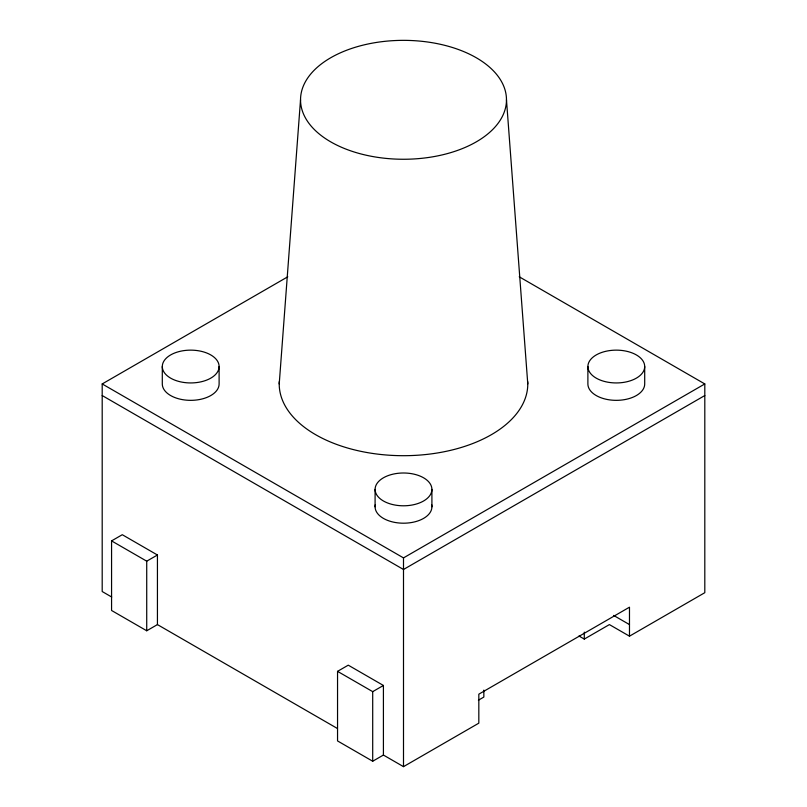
<?xml version="1.0" encoding="UTF-8"?>
<svg xmlns="http://www.w3.org/2000/svg" width="807" height="807" viewBox="0 0 807 807"><rect width="100%" height="100%" fill="white"/><g stroke="black" fill="none" stroke-linecap="round" stroke-linejoin="round"><path stroke-width="1.21" d="M279.222 383.94L300.527 99.806M111.709 597.029L102.196 591.531L102.196 383.94L287.776 276.791M157.436 624.588L146.723 630.771L111.568 610.475L111.568 540.892L122.281 534.708L157.436 555.004L157.436 624.588L337.356 728.459M111.568 540.892L146.723 561.178L157.436 555.004M102.196 383.94L403.5 557.899L704.804 383.94L704.804 592.691L629.48 636.178L609.396 624.588L584.288 639.083L578.962 636.007M704.804 395.541L403.5 569.49L102.196 395.541M383.416 755.049L372.703 761.233L337.548 740.937L337.548 671.353L348.261 665.17L383.416 685.466L383.416 755.049L403.5 766.65L478.823 723.163L478.823 694.171L629.48 607.187L629.48 636.178M337.548 671.353L372.703 691.649L383.416 685.466M478.39 700.214L483.847 697.066L483.847 690.106M519.224 276.791L704.804 383.94M613.623 615.428L629.48 624.588M506.473 99.806A102.973 59.456 0 0 1 352.013 151.292A102.973 59.456 0 0 1 352.013 48.319A102.973 59.456 0 0 1 506.473 99.806L527.778 383.94M644.702 366.539A28.406 16.402 0 0 1 602.093 380.743A28.406 16.402 0 0 1 602.093 352.336A28.406 16.402 0 0 1 644.702 366.539L644.702 383.94A28.406 16.402 0 0 1 616.296 400.343A28.406 16.402 0 0 1 587.889 383.94L587.889 366.539M584.288 632.123L584.288 639.083M431.906 489.395A28.406 16.402 0 0 1 389.297 503.598A28.406 16.402 0 0 1 389.297 475.192A28.406 16.402 0 0 1 431.906 489.395L431.906 506.796M403.5 557.899L403.5 766.65M375.094 489.395L375.094 506.796M372.703 691.649L372.703 761.233M219.111 366.539A28.406 16.402 0 0 1 176.501 380.743A28.406 16.402 0 0 1 176.501 352.336A28.406 16.402 0 0 1 219.111 366.539L219.111 383.94A28.406 16.402 0 0 1 190.704 400.343A28.406 16.402 0 0 1 162.298 383.94L162.298 366.539M146.723 561.178L146.723 630.771M527.717 381.61A124.278 71.752 0 0 1 403.5 455.693A124.278 71.752 0 0 1 279.283 381.61M431.664 504.657A28.406 16.402 0 0 1 403.5 523.198A28.406 16.402 0 0 1 375.336 504.657"/></g></svg>
